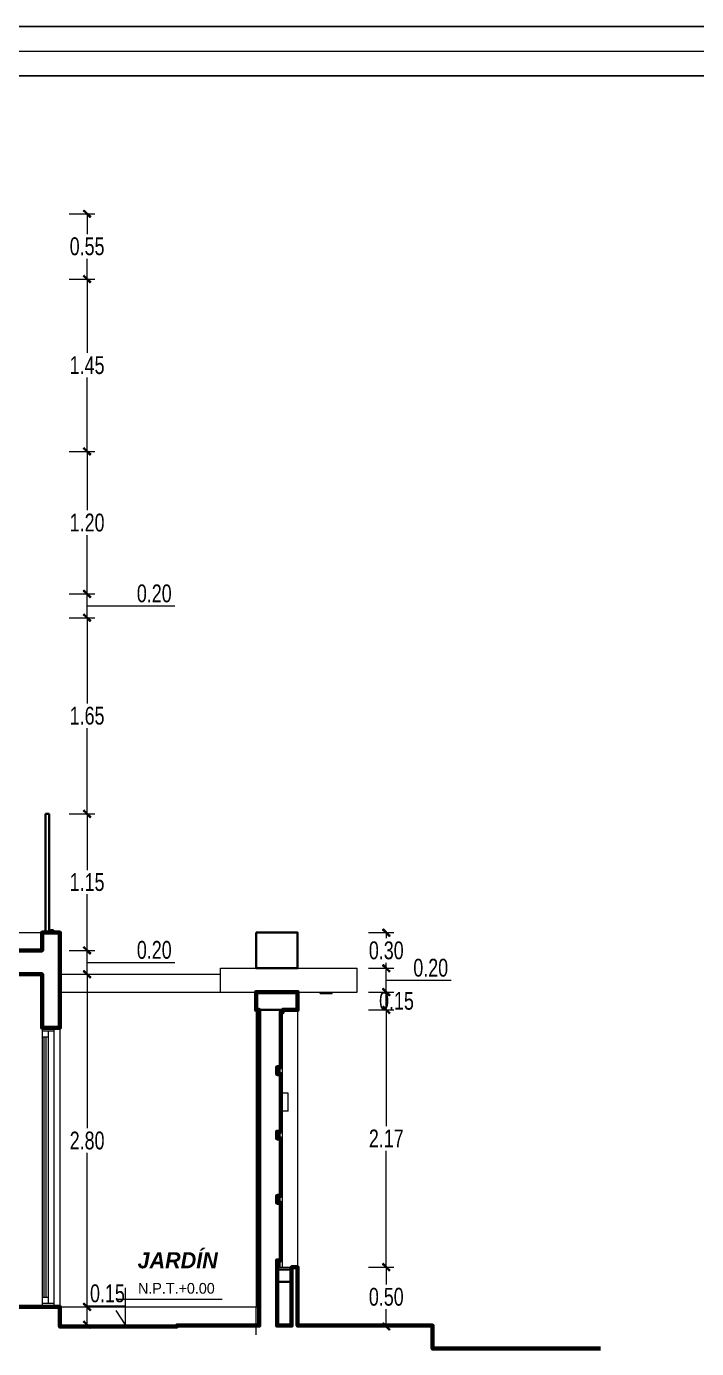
# Model space of a CAD drawing. Header units: millimetres. Extents: x 10610 to 10705, y -16613.7 to -16584.2.
# Drawn here: x 10685.71 to 10691.35, y -16595.84 to -16584.72 of the extents above; entities that cross this region are included whole.
import ezdxf
from ezdxf.enums import TextEntityAlignment as Align

# ---------------------------------------------------------------- set-up
doc = ezdxf.new("R2010")
doc.units = ezdxf.units.MM
for name, color, linetype, lineweight in [('COTASS', 7, 'Continuous', 5), ('Nuevo_p2_Pluma_Nº__27', 7, 'Continuous', 35), ('Nuevo_p2_Pluma_Nº__30', 134, 'Continuous', 35), ('p2', 53, 'Continuous', 20), ('P6', 255, 'Continuous', 20)]:
    doc.layers.add(name, color=color, linetype=linetype, lineweight=lineweight)
for name, color, linetype, lineweight, true_color in [('Nuevo_p2_Pluma_Nº__29', 7, 'Continuous', 35, 0x3dad99), ('Nuevo_p2_Pluma_Nº__87', 7, 'Continuous', 20, 0x6a6a6a), ('Nuevo_p2_Pluma_Nº__88', 7, 'Continuous', 20, 0xfd4435), ('Nuevo_p2_Pluma_Nº__89', 7, 'Continuous', 20, 0x71cebe), ('Nuevo_p2_Pluma_Nº__90', 7, 'Continuous', 20, 0x00bfbf), ('Nuevo_Ventanas ARCHICAD_Pluma_Nº__23', 7, 'Continuous', 20, 0xff6600), ('Nuevo_Ventanas ARCHICAD_Pluma_Nº__3', 7, 'Continuous', 18, 0xff6600), ('Nuevo_Ventanas ARCHICAD_Pluma_Nº__87', 7, 'Continuous', 20, 0x6a6a6a)]:
    doc.layers.add(name, color=color, linetype=linetype, lineweight=lineweight, true_color=true_color)
doc.styles.add('mahico', font='GOTHIC.TTF', dxfattribs={"width": 0.75})
doc.styles.add('stylus', font='stylu.ttf')
doc.styles.add('TEXTO PRINCIPAL', font='swissek.ttf', dxfattribs={"height": 0.15})
doc.dimstyles.new('50 P', dxfattribs={"dimtxt": 0.15, "dimasz": 0.01, "dimexe": 0.065, "dimexo": 0.0625, "dimgap": 0.025, "dimtad": 1, "dimtih": 1, "dimtoh": 1, "dimzin": 0, "dimdsep": 46, "dimtxsty": 'mahico', "dimblk": 'pa cotas', "dimcen": 0.09, "dimdle": 0.3, "dimclrd": 256, "dimclre": 256, "dimclrt": 256, "dimadec": 0, "dimazin": 0, "dimtfac": 1, "dimtofl": 0, "dimtmove": 0, "dimatfit": 3, "dimfxl": 0.15, "dimfxlon": 1, "dimtolj": 1, "dimtzin": 0, "dimlwd": 5, "dimlwe": 5, "dimarcsym": 0})

# ---------------------------------------------------------------- blocks, each defined once
blk = doc.blocks.new('TRJHTRJHR')
at = {"layer": 'p2'}
for q in [(2575.085, 1629.691, 0), (2575.005, 1629.501, 0)]:
    blk.add_line((2575.085, 1629.381, 0), q, dxfattribs=at)
at = {"layer": 'p2', "elevation": 0}
blk.add_lwpolyline([(2575.897, 1629.593), (2575.009, 1629.593), (2575.009, 1629.593)], dxfattribs=at)
blk = doc.blocks.new('HTRHTRHTR')
for p, q in [((4244.53, 437.54), (3391.88, 437.54)), ((4235.83, 428.85), (3400.57, 428.85))]:
    blk.add_line(p, q)
at = {"layer": 'P6', "color": 7}
blk.add_line((3396.22, 433.19), (4240.18, 433.19), dxfattribs=at)
blk = doc.blocks.new('pa cotas')
h = blk.add_hatch(color=256)
h.paths.add_polyline_path([(2.4, 3.1), (-3.1, -2.4), (-2.4, -3.1)])
h.paths.add_polyline_path([(3.1, 2.4), (2.4, 3.1), (-2.4, -3.1)])
blk.add_line((-2.4, -3.1), (2.4, 3.1))
blk.add_lwpolyline([(3.1, 2.4), (2.4, 3.1), (-3.1, -2.4), (-2.4, -3.1)], close=True)
blk = doc.blocks.new('*D558')
at = {"lineweight": 5, "transparency": 16777216}
for p, q in [((10686.075, -16595.495), (10686.29, -16595.495)), ((10686.225, -16595.495), (10686.225, -16595.485)), ((10686.225, -16595.485), (10686.542, -16595.485)), ((10686.225, -16595.635), (10686.225, -16595.505)), ((10686.075, -16595.645), (10686.29, -16595.645))]:
    blk.add_line(p, q, dxfattribs=at)
at = {"layer": 'Defpoints', "color": 0, "transparency": 16777216}
for p in [(10685.996, -16595.495), (10686.225, -16595.495), (10685.996, -16595.645)]:
    blk.add_point(p, dxfattribs=at)
at = {"lineweight": 5, "transparency": 16777216, "xscale": 0.01, "yscale": 0.01, "zscale": 0.01}
for p, rotation in [((10686.225, -16595.495), 90), ((10686.225, -16595.645), 270)]:
    blk.add_blockref('pa cotas', p, dxfattribs=dict(at, rotation=rotation))
at = {"transparency": 16777216, "insert": (10686.396, -16595.381), "char_height": 0.15, "attachment_point": 5, "style": 'mahico'}
blk.add_mtext('\\A1;0.15', dxfattribs=at)
blk = doc.blocks.new('*D559')
at = {"lineweight": 5, "transparency": 16777216}
for p, q in [((10686.075, -16592.695), (10686.29, -16592.695)), ((10686.225, -16592.705), (10686.225, -16593.991)), ((10686.225, -16595.485), (10686.225, -16594.199)), ((10686.075, -16595.495), (10686.29, -16595.495))]:
    blk.add_line(p, q, dxfattribs=at)
at = {"layer": 'Defpoints', "color": 0, "transparency": 16777216}
for p in [(10685.846, -16592.695), (10686.225, -16592.695), (10685.996, -16595.495)]:
    blk.add_point(p, dxfattribs=at)
at = {"lineweight": 5, "transparency": 16777216, "xscale": 0.01, "yscale": 0.01, "zscale": 0.01}
for p, rotation in [((10686.225, -16592.695), 90), ((10686.225, -16595.495), 270)]:
    blk.add_blockref('pa cotas', p, dxfattribs=dict(at, rotation=rotation))
at = {"transparency": 16777216, "insert": (10686.225, -16594.095), "char_height": 0.15, "attachment_point": 5, "style": 'mahico'}
blk.add_mtext('\\A1;2.80', dxfattribs=at)
blk = doc.blocks.new('*D560')
at = {"lineweight": 5, "transparency": 16777216}
for p, q in [((10686.075, -16592.495), (10686.29, -16592.495)), ((10686.225, -16592.685), (10686.225, -16592.505)), ((10686.225, -16592.595), (10686.618, -16592.595)), ((10686.618, -16592.595), (10686.962, -16592.595)), ((10686.075, -16592.695), (10686.29, -16592.695))]:
    blk.add_line(p, q, dxfattribs=at)
at = {"layer": 'Defpoints', "color": 0, "transparency": 16777216}
for p in [(10685.846, -16592.495), (10686.225, -16592.495), (10685.846, -16592.695)]:
    blk.add_point(p, dxfattribs=at)
at = {"lineweight": 5, "transparency": 16777216, "xscale": 0.01, "yscale": 0.01, "zscale": 0.01}
for p, rotation in [((10686.225, -16592.495), 90), ((10686.225, -16592.695), 270)]:
    blk.add_blockref('pa cotas', p, dxfattribs=dict(at, rotation=rotation))
at = {"transparency": 16777216, "insert": (10686.79, -16592.491), "char_height": 0.15, "attachment_point": 5, "style": 'mahico'}
blk.add_mtext('\\A1;0.20', dxfattribs=at)
blk = doc.blocks.new('*D561')
at = {"lineweight": 5, "transparency": 16777216}
for p, q in [((10686.075, -16591.345), (10686.29, -16591.345)), ((10686.225, -16591.355), (10686.225, -16591.818)), ((10686.225, -16592.485), (10686.225, -16592.022)), ((10686.075, -16592.495), (10686.29, -16592.495))]:
    blk.add_line(p, q, dxfattribs=at)
at = {"layer": 'Defpoints', "color": 0, "transparency": 16777216}
for p in [(10685.891, -16591.345), (10686.225, -16591.345), (10685.846, -16592.495)]:
    blk.add_point(p, dxfattribs=at)
at = {"lineweight": 5, "transparency": 16777216, "xscale": 0.01, "yscale": 0.01, "zscale": 0.01}
for p, rotation in [((10686.225, -16591.345), 90), ((10686.225, -16592.495), 270)]:
    blk.add_blockref('pa cotas', p, dxfattribs=dict(at, rotation=rotation))
at = {"transparency": 16777216, "insert": (10686.225, -16591.92), "char_height": 0.15, "attachment_point": 5, "style": 'mahico'}
blk.add_mtext('\\A1;1.15', dxfattribs=at)
blk = doc.blocks.new('*D562')
at = {"lineweight": 5, "transparency": 16777216}
for p, q in [((10686.075, -16589.695), (10686.29, -16589.695)), ((10686.225, -16589.705), (10686.225, -16590.416)), ((10686.225, -16591.335), (10686.225, -16590.624)), ((10686.075, -16591.345), (10686.29, -16591.345))]:
    blk.add_line(p, q, dxfattribs=at)
at = {"layer": 'Defpoints', "color": 0, "transparency": 16777216}
for p in [(10684.246, -16589.695), (10686.225, -16589.695), (10685.891, -16591.345)]:
    blk.add_point(p, dxfattribs=at)
at = {"lineweight": 5, "transparency": 16777216, "xscale": 0.01, "yscale": 0.01, "zscale": 0.01}
for p, rotation in [((10686.225, -16589.695), 90), ((10686.225, -16591.345), 270)]:
    blk.add_blockref('pa cotas', p, dxfattribs=dict(at, rotation=rotation))
at = {"transparency": 16777216, "insert": (10686.225, -16590.52), "char_height": 0.15, "attachment_point": 5, "style": 'mahico'}
blk.add_mtext('\\A1;1.65', dxfattribs=at)
blk = doc.blocks.new('*D563')
at = {"lineweight": 5, "transparency": 16777216}
for p, q in [((10686.075, -16589.495), (10686.29, -16589.495)), ((10686.225, -16589.685), (10686.225, -16589.505)), ((10686.225, -16589.595), (10686.618, -16589.595)), ((10686.618, -16589.595), (10686.962, -16589.595)), ((10686.075, -16589.695), (10686.29, -16589.695))]:
    blk.add_line(p, q, dxfattribs=at)
at = {"layer": 'Defpoints', "color": 0, "transparency": 16777216}
for p in [(10684.246, -16589.495), (10686.225, -16589.495), (10684.246, -16589.695)]:
    blk.add_point(p, dxfattribs=at)
at = {"lineweight": 5, "transparency": 16777216, "xscale": 0.01, "yscale": 0.01, "zscale": 0.01}
for p, rotation in [((10686.225, -16589.495), 90), ((10686.225, -16589.695), 270)]:
    blk.add_blockref('pa cotas', p, dxfattribs=dict(at, rotation=rotation))
at = {"transparency": 16777216, "insert": (10686.79, -16589.491), "char_height": 0.15, "attachment_point": 5, "style": 'mahico'}
blk.add_mtext('\\A1;0.20', dxfattribs=at)
blk = doc.blocks.new('*D564')
at = {"lineweight": 5, "transparency": 16777216}
for p, q in [((10686.075, -16588.295), (10686.29, -16588.295)), ((10686.225, -16588.305), (10686.225, -16588.791)), ((10686.225, -16589.485), (10686.225, -16588.999)), ((10686.075, -16589.495), (10686.29, -16589.495))]:
    blk.add_line(p, q, dxfattribs=at)
at = {"layer": 'Defpoints', "color": 0, "transparency": 16777216}
for p in [(10684.946, -16588.295), (10686.225, -16588.295), (10684.246, -16589.495)]:
    blk.add_point(p, dxfattribs=at)
at = {"lineweight": 5, "transparency": 16777216, "xscale": 0.01, "yscale": 0.01, "zscale": 0.01}
for p, rotation in [((10686.225, -16588.295), 90), ((10686.225, -16589.495), 270)]:
    blk.add_blockref('pa cotas', p, dxfattribs=dict(at, rotation=rotation))
at = {"transparency": 16777216, "insert": (10686.225, -16588.895), "char_height": 0.15, "attachment_point": 5, "style": 'mahico'}
blk.add_mtext('\\A1;1.20', dxfattribs=at)
blk = doc.blocks.new('*D565')
at = {"lineweight": 5, "transparency": 16777216}
for p, q in [((10686.075, -16586.845), (10686.29, -16586.845)), ((10686.225, -16586.855), (10686.225, -16587.466)), ((10686.225, -16588.285), (10686.225, -16587.674)), ((10686.075, -16588.295), (10686.29, -16588.295))]:
    blk.add_line(p, q, dxfattribs=at)
at = {"layer": 'Defpoints', "color": 0, "transparency": 16777216}
for p in [(10684.946, -16586.845), (10686.225, -16586.845), (10684.946, -16588.295)]:
    blk.add_point(p, dxfattribs=at)
at = {"lineweight": 5, "transparency": 16777216, "xscale": 0.01, "yscale": 0.01, "zscale": 0.01}
for p, rotation in [((10686.225, -16586.845), 90), ((10686.225, -16588.295), 270)]:
    blk.add_blockref('pa cotas', p, dxfattribs=dict(at, rotation=rotation))
at = {"transparency": 16777216, "insert": (10686.225, -16587.57), "char_height": 0.15, "attachment_point": 5, "style": 'mahico'}
blk.add_mtext('\\A1;1.45', dxfattribs=at)
blk = doc.blocks.new('*D566')
at = {"lineweight": 5, "transparency": 16777216}
for p, q in [((10686.075, -16586.295), (10686.29, -16586.295)), ((10686.225, -16586.305), (10686.225, -16586.466)), ((10686.225, -16586.835), (10686.225, -16586.674)), ((10686.075, -16586.845), (10686.29, -16586.845))]:
    blk.add_line(p, q, dxfattribs=at)
at = {"layer": 'Defpoints', "color": 0, "transparency": 16777216}
for p in [(10678.296, -16586.295), (10686.225, -16586.295), (10684.946, -16586.845)]:
    blk.add_point(p, dxfattribs=at)
at = {"lineweight": 5, "transparency": 16777216, "xscale": 0.01, "yscale": 0.01, "zscale": 0.01}
for p, rotation in [((10686.225, -16586.295), 90), ((10686.225, -16586.845), 270)]:
    blk.add_blockref('pa cotas', p, dxfattribs=dict(at, rotation=rotation))
at = {"transparency": 16777216, "insert": (10686.225, -16586.57), "char_height": 0.15, "attachment_point": 5, "style": 'mahico'}
blk.add_mtext('\\A1;0.55', dxfattribs=at)
blk = doc.blocks.new('*D567')
at = {"lineweight": 5, "transparency": 16777216}
for p, q in [((10688.592, -16595.16), (10688.807, -16595.16)), ((10688.742, -16595.17), (10688.742, -16595.306)), ((10688.742, -16595.65), (10688.742, -16595.514)), ((10688.592, -16595.66), (10688.807, -16595.66))]:
    blk.add_line(p, q, dxfattribs=at)
at = {"layer": 'Defpoints', "color": 0, "transparency": 16777216}
for p in [(10688.494, -16595.16), (10688.742, -16595.16), (10687.476, -16595.66)]:
    blk.add_point(p, dxfattribs=at)
at = {"lineweight": 5, "transparency": 16777216, "xscale": 0.01, "yscale": 0.01, "zscale": 0.01}
for p, rotation in [((10688.742, -16595.16), 90), ((10688.742, -16595.66), 270)]:
    blk.add_blockref('pa cotas', p, dxfattribs=dict(at, rotation=rotation))
at = {"transparency": 16777216, "insert": (10688.742, -16595.41), "char_height": 0.15, "attachment_point": 5, "style": 'mahico'}
blk.add_mtext('\\A1;0.50', dxfattribs=at)
blk = doc.blocks.new('*D568')
at = {"lineweight": 5, "transparency": 16777216}
for p, q in [((10688.592, -16592.995), (10688.807, -16592.995)), ((10688.742, -16593.005), (10688.742, -16593.974)), ((10688.742, -16595.15), (10688.742, -16594.181)), ((10688.592, -16595.16), (10688.807, -16595.16))]:
    blk.add_line(p, q, dxfattribs=at)
at = {"layer": 'Defpoints', "color": 0, "transparency": 16777216}
for p in [(10688.494, -16592.995), (10688.742, -16592.995), (10688.494, -16595.16)]:
    blk.add_point(p, dxfattribs=at)
at = {"lineweight": 5, "transparency": 16777216, "xscale": 0.01, "yscale": 0.01, "zscale": 0.01}
for p, rotation in [((10688.742, -16592.995), 90), ((10688.742, -16595.16), 270)]:
    blk.add_blockref('pa cotas', p, dxfattribs=dict(at, rotation=rotation))
at = {"transparency": 16777216, "insert": (10688.742, -16594.077), "char_height": 0.15, "attachment_point": 5, "style": 'mahico'}
blk.add_mtext('\\A1;2.17', dxfattribs=at)
blk = doc.blocks.new('*D569')
at = {"lineweight": 5, "transparency": 16777216}
for p, q in [((10688.592, -16592.845), (10688.807, -16592.845)), ((10688.742, -16592.985), (10688.742, -16592.855)), ((10688.592, -16592.995), (10688.807, -16592.995))]:
    blk.add_line(p, q, dxfattribs=at)
at = {"layer": 'Defpoints', "color": 0, "transparency": 16777216}
for p in [(10688.494, -16592.845), (10688.742, -16592.845), (10688.494, -16592.995)]:
    blk.add_point(p, dxfattribs=at)
at = {"lineweight": 5, "transparency": 16777216, "xscale": 0.01, "yscale": 0.01, "zscale": 0.01}
for p, rotation in [((10688.742, -16592.845), 90), ((10688.742, -16592.995), 270)]:
    blk.add_blockref('pa cotas', p, dxfattribs=dict(at, rotation=rotation))
at = {"transparency": 16777216, "insert": (10688.828, -16592.92), "char_height": 0.15, "attachment_point": 5, "style": 'mahico'}
blk.add_mtext('\\A1;0.15', dxfattribs=at)
blk = doc.blocks.new('*D570')
at = {"lineweight": 5, "transparency": 16777216}
for p, q in [((10688.592, -16592.645), (10688.807, -16592.645)), ((10688.742, -16592.835), (10688.742, -16592.655)), ((10688.742, -16592.745), (10688.944, -16592.745)), ((10688.944, -16592.745), (10689.288, -16592.745)), ((10688.592, -16592.845), (10688.807, -16592.845))]:
    blk.add_line(p, q, dxfattribs=at)
at = {"layer": 'Defpoints', "color": 0, "transparency": 16777216}
for p in [(10688.494, -16592.645), (10688.742, -16592.645), (10688.494, -16592.845)]:
    blk.add_point(p, dxfattribs=at)
at = {"lineweight": 5, "transparency": 16777216, "xscale": 0.01, "yscale": 0.01, "zscale": 0.01}
for p, rotation in [((10688.742, -16592.645), 90), ((10688.742, -16592.845), 270)]:
    blk.add_blockref('pa cotas', p, dxfattribs=dict(at, rotation=rotation))
at = {"transparency": 16777216, "insert": (10689.116, -16592.641), "char_height": 0.15, "attachment_point": 5, "style": 'mahico'}
blk.add_mtext('\\A1;0.20', dxfattribs=at)
blk = doc.blocks.new('*D571')
at = {"lineweight": 5, "transparency": 16777216}
for p, q in [((10688.592, -16592.345), (10688.807, -16592.345)), ((10688.742, -16592.355), (10688.742, -16592.391)), ((10688.742, -16592.635), (10688.742, -16592.599)), ((10688.592, -16592.645), (10688.807, -16592.645))]:
    blk.add_line(p, q, dxfattribs=at)
at = {"layer": 'Defpoints', "color": 0, "transparency": 16777216}
for p in [(10688.494, -16592.345), (10688.742, -16592.345), (10688.494, -16592.645)]:
    blk.add_point(p, dxfattribs=at)
at = {"lineweight": 5, "transparency": 16777216, "xscale": 0.01, "yscale": 0.01, "zscale": 0.01}
for p, rotation in [((10688.742, -16592.345), 90), ((10688.742, -16592.645), 270)]:
    blk.add_blockref('pa cotas', p, dxfattribs=dict(at, rotation=rotation))
at = {"transparency": 16777216, "insert": (10688.742, -16592.495), "char_height": 0.15, "attachment_point": 5, "style": 'mahico'}
blk.add_mtext('\\A1;0.30', dxfattribs=at)

msp = doc.modelspace()

# ---------------------------------------------------------------- linework, layer by layer
at = {"lineweight": 60}
for points in [[(10684.396, -16592.495), (10685.846, -16592.495), (10685.846, -16592.345), (10685.996, -16592.345), (10685.996, -16593.145), (10685.846, -16593.145), (10685.846, -16592.695), (10682.546, -16592.695)], [(10682.546, -16595.495), (10685.996, -16595.495), (10685.996, -16595.66), (10686.978, -16595.66), (10686.978, -16595.652), (10687.674, -16595.652), (10687.674, -16592.995), (10687.646, -16592.995), (10687.646, -16592.845), (10687.996, -16592.845), (10687.996, -16592.995), (10687.869, -16592.995), (10687.869, -16593.015), (10687.854, -16593.015), (10687.854, -16593.478), (10687.824, -16593.478), (10687.824, -16593.535), (10687.854, -16593.535), (10687.854, -16594.02), (10687.824, -16594.02), (10687.824, -16594.076), (10687.854, -16594.076), (10687.854, -16594.561), (10687.824, -16594.561), (10687.824, -16594.618), (10687.854, -16594.618), (10687.854, -16595.103), (10687.824, -16595.103), (10687.824, -16595.652), (10687.946, -16595.652), (10687.946, -16595.283), (10687.946, -16595.181), (10687.946, -16595.16), (10687.996, -16595.16), (10687.996, -16595.652), (10689.131, -16595.652), (10689.131, -16595.845), (10690.544, -16595.845)]]:
    msp.add_lwpolyline(points, dxfattribs=at)
at = {"layer": 'Nuevo_p2_Pluma_Nº__27', "color": 7, "linetype": 'Continuous', "lineweight": 35}
for p, q in [((10685.876, -16591.345), (10685.876, -16592.345)), ((10685.906, -16591.345), (10685.876, -16591.345)), ((10685.906, -16591.345), (10685.906, -16592.345)), ((10685.921, -16592.345), (10685.906, -16592.345)), ((10685.996, -16592.345), (10685.996, -16592.495)), ((10687.674, -16592.995), (10687.674, -16593.478)), ((10687.674, -16593.478), (10687.674, -16593.535)), ((10687.674, -16593.535), (10687.674, -16594.02)), ((10687.674, -16594.02), (10687.674, -16594.076)), ((10687.674, -16594.076), (10687.674, -16594.561)), ((10687.674, -16594.561), (10687.674, -16594.618)), ((10687.674, -16594.618), (10687.674, -16595.103)), ((10687.674, -16595.103), (10687.674, -16595.16))]:
    msp.add_line(p, q, dxfattribs=at)
at = {"layer": 'Nuevo_p2_Pluma_Nº__29', "color": 135, "linetype": 'Continuous', "lineweight": 35, "true_color": 0x3dad99}
for p, q in [((10687.946, -16595.181), (10687.824, -16595.181)), ((10687.946, -16595.283), (10687.824, -16595.283)), ((10687.674, -16595.645), (10687.646, -16595.645))]:
    msp.add_line(p, q, dxfattribs=at)
msp.add_lwpolyline([(10687.646, -16592.345), (10687.996, -16592.345), (10687.996, -16592.645), (10687.646, -16592.645)], close=True, dxfattribs=at)
at = {"layer": 'Nuevo_p2_Pluma_Nº__29', "color": 135, "linetype": 'Continuous', "lineweight": 35, "true_color": 0x3dad99, "flags": 128}
msp.add_lwpolyline([(10687.869, -16592.995), (10687.849, -16592.995), (10687.674, -16592.995)], dxfattribs=at)
at = {"layer": 'Nuevo_p2_Pluma_Nº__30', "color": 134, "linetype": 'Continuous', "lineweight": 35}
for p, q in [((10685.921, -16592.325), (10685.921, -16592.345)), ((10685.941, -16592.325), (10685.921, -16592.325)), ((10685.921, -16592.325), (10685.921, -16592.345)), ((10685.941, -16592.325), (10685.921, -16592.325)), ((10685.941, -16592.325), (10685.941, -16592.345)), ((10685.941, -16592.325), (10685.941, -16592.345))]:
    msp.add_line(p, q, dxfattribs=at)
at = {"layer": 'Nuevo_p2_Pluma_Nº__87', "color": 251, "linetype": 'Continuous', "lineweight": 20, "true_color": 0x6a6a6a}
for p, q in [((10684.996, -16592.345), (10685.846, -16592.345)), ((10685.996, -16592.695), (10687.346, -16592.695)), ((10685.996, -16592.845), (10687.646, -16592.845)), ((10687.646, -16592.995), (10687.646, -16595.495)), ((10687.996, -16592.995), (10687.996, -16595.16)), ((10687.918, -16593.697), (10687.869, -16593.697)), ((10687.869, -16593.847), (10687.869, -16593.697)), ((10687.918, -16593.847), (10687.918, -16593.697)), ((10687.918, -16593.847), (10687.869, -16593.847)), ((10687.824, -16595.16), (10687.946, -16595.16)), ((10685.996, -16595.495), (10687.646, -16595.495))]:
    msp.add_line(p, q, dxfattribs=at)
at = {"layer": 'Nuevo_p2_Pluma_Nº__88', "color": 20, "linetype": 'Continuous', "lineweight": 20, "true_color": 0xfd4435}
for p, q in [((10688.187, -16592.857), (10688.187, -16592.845)), ((10688.187, -16592.857), (10688.191, -16592.857)), ((10688.191, -16592.857), (10688.202, -16592.857)), ((10688.202, -16592.857), (10688.218, -16592.857)), ((10688.218, -16592.857), (10688.237, -16592.857)), ((10688.237, -16592.857), (10688.256, -16592.857)), ((10688.256, -16592.857), (10688.272, -16592.857)), ((10688.272, -16592.857), (10688.283, -16592.857)), ((10688.283, -16592.857), (10688.287, -16592.857)), ((10688.287, -16592.857), (10688.287, -16592.845)), ((10687.869, -16593.697), (10687.869, -16593.015)), ((10687.849, -16593.535), (10687.849, -16593.478)), ((10687.869, -16595.16), (10687.869, -16593.847)), ((10687.849, -16594.076), (10687.849, -16594.02)), ((10687.849, -16594.618), (10687.849, -16594.561)), ((10687.849, -16595.16), (10687.849, -16595.103))]:
    msp.add_line(p, q, dxfattribs=at)
at = {"layer": 'Nuevo_p2_Pluma_Nº__89', "color": 123, "linetype": 'Continuous', "lineweight": 20, "true_color": 0x71cebe}
for p, q in [((10687.346, -16592.645), (10687.646, -16592.645)), ((10687.346, -16592.845), (10687.346, -16592.645)), ((10687.996, -16592.645), (10688.496, -16592.645)), ((10688.496, -16592.845), (10688.496, -16592.645)), ((10687.996, -16592.845), (10688.496, -16592.845)), ((10687.646, -16595.73), (10687.646, -16595.495)), ((10687.646, -16595.495), (10687.674, -16595.495)), ((10685.996, -16595.645), (10686.156, -16595.645)), ((10686.156, -16595.645), (10686.188, -16595.645)), ((10686.188, -16595.645), (10686.258, -16595.645)), ((10686.258, -16595.645), (10686.331, -16595.645)), ((10686.331, -16595.645), (10686.407, -16595.645)), ((10686.407, -16595.645), (10686.483, -16595.645)), ((10686.483, -16595.645), (10686.559, -16595.645)), ((10686.559, -16595.645), (10686.601, -16595.645)), ((10686.601, -16595.645), (10686.629, -16595.645)), ((10686.629, -16595.645), (10686.665, -16595.645)), ((10686.665, -16595.645), (10686.699, -16595.645)), ((10686.699, -16595.645), (10686.731, -16595.645)), ((10686.731, -16595.645), (10686.76, -16595.645)), ((10686.76, -16595.645), (10686.784, -16595.645)), ((10686.784, -16595.645), (10686.804, -16595.645)), ((10686.804, -16595.645), (10686.818, -16595.645)), ((10686.818, -16595.645), (10686.826, -16595.645)), ((10686.826, -16595.645), (10686.831, -16595.645)), ((10686.826, -16595.66), (10686.826, -16595.645)), ((10686.831, -16595.645), (10686.851, -16595.645)), ((10686.851, -16595.645), (10686.881, -16595.645)), ((10686.881, -16595.645), (10686.919, -16595.645)), ((10686.919, -16595.645), (10686.966, -16595.645)), ((10686.966, -16595.645), (10686.978, -16595.645))]:
    msp.add_line(p, q, dxfattribs=at)
at = {"layer": 'Nuevo_p2_Pluma_Nº__90', "color": 132, "linetype": 'Continuous', "lineweight": 20, "true_color": 0x00bfbf}
msp.add_line((10685.921, -16592.325), (10685.906, -16592.325), dxfattribs=at)
msp.add_line((10685.921, -16592.325), (10685.906, -16592.325), dxfattribs=at)
at = {"layer": 'Nuevo_Ventanas ARCHICAD_Pluma_Nº__23', "color": 30, "linetype": 'Continuous', "lineweight": 20, "true_color": 0xff6600}
for p, q in [((10685.946, -16593.145), (10685.946, -16593.175)), ((10685.896, -16593.225), (10685.846, -16593.225)), ((10685.861, -16593.225), (10685.861, -16595.415)), ((10685.881, -16595.415), (10685.881, -16593.225)), ((10685.896, -16593.175), (10685.896, -16593.225)), ((10685.896, -16595.415), (10685.846, -16595.415)), ((10685.896, -16595.415), (10685.896, -16595.465)), ((10685.946, -16595.465), (10685.946, -16595.495))]:
    msp.add_line(p, q, dxfattribs=at)
at = {"layer": 'Nuevo_Ventanas ARCHICAD_Pluma_Nº__23', "color": 30, "linetype": 'Continuous', "lineweight": 20, "true_color": 0xff6600, "flags": 128}
for points in [[(10685.846, -16593.145), (10685.846, -16593.175), (10685.846, -16593.225)], [(10685.946, -16593.175), (10685.896, -16593.175), (10685.846, -16593.175)], [(10685.846, -16595.415), (10685.846, -16595.465), (10685.846, -16595.495)], [(10685.946, -16595.465), (10685.896, -16595.465), (10685.846, -16595.465)]]:
    msp.add_lwpolyline(points, dxfattribs=at)
at = {"layer": 'Nuevo_Ventanas ARCHICAD_Pluma_Nº__3', "color": 30, "linetype": 'Continuous', "lineweight": 18, "true_color": 0xff6600}
for p, q in [((10685.846, -16593.225), (10685.846, -16594.32)), ((10685.896, -16593.225), (10685.896, -16594.32)), ((10685.946, -16593.175), (10685.946, -16595.465)), ((10685.846, -16594.32), (10685.846, -16594.39)), ((10685.896, -16594.32), (10685.896, -16594.39)), ((10685.846, -16594.39), (10685.846, -16595.415)), ((10685.896, -16594.39), (10685.896, -16595.415))]:
    msp.add_line(p, q, dxfattribs=at)
at = {"layer": 'Nuevo_Ventanas ARCHICAD_Pluma_Nº__87', "color": 251, "linetype": 'Continuous', "lineweight": 20, "true_color": 0x6a6a6a}
msp.add_line((10685.996, -16593.145), (10685.996, -16595.495), dxfattribs=at)

# ---------------------------------------------------------------- block references
at = {"color": 251, "lineweight": 60, "xscale": 0.04776345228451045, "yscale": 0.04776345228451045, "zscale": 0.04776345228451045}
msp.add_blockref('HTRHTRHTR', (10502.312, -16605.618), dxfattribs=at)
at = {"layer": 'COTASS'}
msp.add_blockref('TRJHTRJHR', (8111.464, -18225.026, 0), dxfattribs=at)

# ---------------------------------------------------------------- texts
at = {"style": 'stylus'}
msp.add_text('N.P.T.+0.00', height=0.09, dxfattribs=at).set_placement((10686.976, -16595.338, 0), align=Align.MIDDLE_CENTER)
at = {"insert": (10686.097, -16595.034, 0), "char_height": 0.13558, "width": 1.77979, "attachment_point": 1, "style": 'TEXTO PRINCIPAL'}
msp.add_mtext('\\pxqc;{\\fCentury Gothic|b1|i1|c0|p34;JARDÍN}', dxfattribs=at)

# ---------------------------------------------------------------- dimensions: what is measured, and where the dimension line sits
for base, p1, p2, picture, middle in [((10686.225, -16586.295), (10684.946, -16586.845), (10678.296, -16586.295), '*D566', (10686.225, -16586.57)), ((10686.225, -16586.845), (10684.946, -16588.295), (10684.946, -16586.845), '*D565', (10686.225, -16587.57)), ((10686.225, -16588.295), (10684.246, -16589.495), (10684.946, -16588.295), '*D564', (10686.225, -16588.895)), ((10686.225, -16589.495), (10684.246, -16589.695), (10684.246, -16589.495), '*D563', (10686.643, -16589.491)), ((10686.225, -16589.695), (10685.891, -16591.345), (10684.246, -16589.695), '*D562', (10686.225, -16590.52)), ((10686.225, -16591.345), (10685.846, -16592.495), (10685.891, -16591.345), '*D561', (10686.225, -16591.92)), ((10688.742, -16592.345), (10688.494, -16592.645), (10688.494, -16592.345), '*D571', (10688.742, -16592.495)), ((10686.225, -16592.495), (10685.846, -16592.695), (10685.846, -16592.495), '*D560', (10686.643, -16592.491)), ((10686.225, -16592.695), (10685.996, -16595.495), (10685.846, -16592.695), '*D559', (10686.225, -16594.095)), ((10688.742188877, -16592.994906504), (10688.493755725, -16595.159906504), (10688.493755725, -16592.994906504), '*D568', (10688.742188877, -16594.077406504))]:
    dim = msp.add_linear_dim(base=base, p1=p1, p2=p2, angle=90, dimstyle='50 P', override={"dimtmove": 1})
    dim.commit()
    dim.dimension.update_dxf_attribs({"geometry": picture, "text_midpoint": middle})
for base, p1, p2, picture, middle in [((10688.742, -16592.645), (10688.494, -16592.845), (10688.494, -16592.645), '*D570', (10688.969, -16592.745)), ((10688.742, -16592.845), (10688.494, -16592.995), (10688.494, -16592.845), '*D569', (10688.828, -16592.92))]:
    dim = msp.add_linear_dim(base=base, p1=p1, p2=p2, angle=90, dimstyle='50 P', override={"dimtmove": 1})
    dim.commit()
    dim.dimension.update_dxf_attribs({"geometry": picture, "text_midpoint": middle, "dimtype": 160})
for base, p1, p2, picture, middle in [((10688.742, -16595.16), (10687.476, -16595.66), (10688.494, -16595.16), '*D567', (10688.742, -16595.41)), ((10686.225, -16595.495), (10685.996, -16595.645), (10685.996, -16595.495), '*D558', (10686.396, -16595.381))]:
    dim = msp.add_linear_dim(base=base, p1=p1, p2=p2, angle=90, dimstyle='50 P')
    dim.commit()
    dim.dimension.update_dxf_attribs({"geometry": picture, "text_midpoint": middle})

doc.saveas('drawing.dxf')
